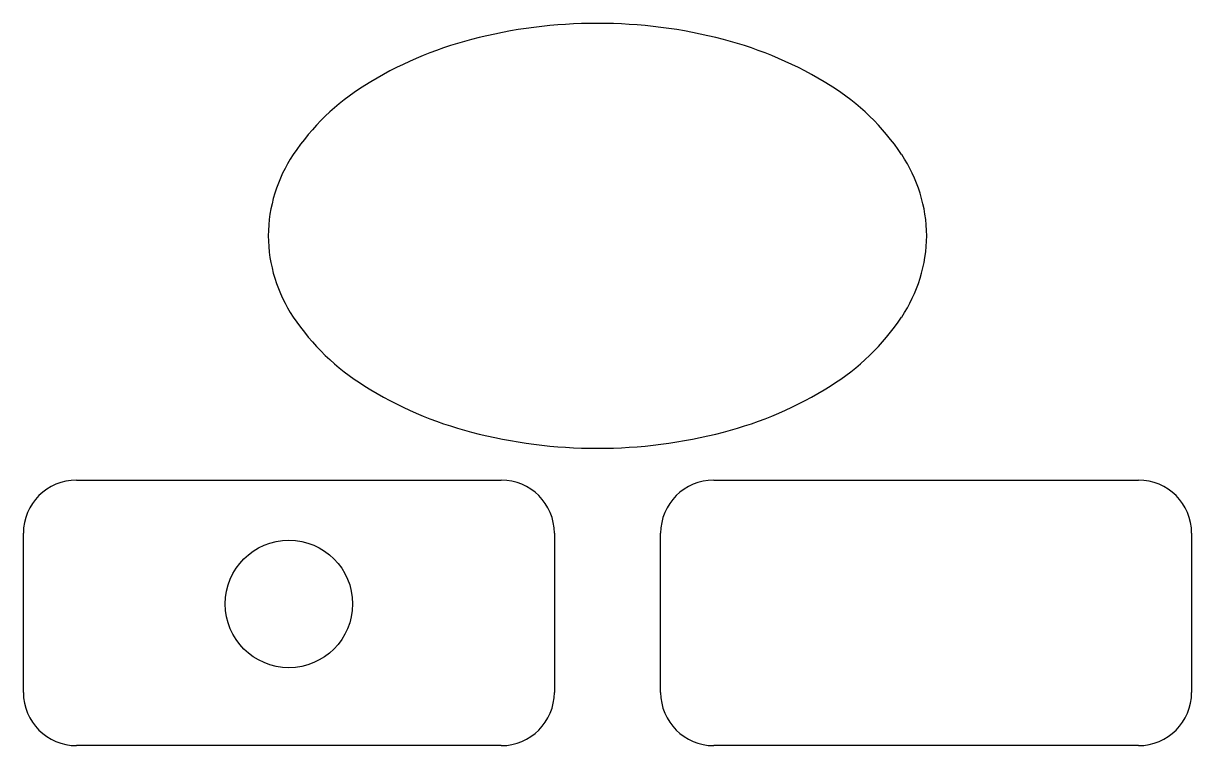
# Model space of a CAD drawing. Extents: x 0 to 220, y 0 to 136.
import ezdxf

# ---------------------------------------------------------------- set-up
doc = ezdxf.new("R2010")
doc.units = 0
doc.layers.add('Sample', color=7, linetype='CONTINUOUS')

msp = doc.modelspace()

# ---------------------------------------------------------------- linework, layer by layer
at = {"layer": 'Sample', "color": 1, "linetype": 'CONTINUOUS'}
for p, q in [((10, 50), (90, 50)), ((130, 50), (210, 50)), ((0, 10), (0, 40)), ((100, 40), (100, 10)), ((120, 10), (120, 40)), ((220, 40), (220, 10)), ((90, 0), (10, 0)), ((210, 0), (130, 0))]:
    msp.add_line(p, q, dxfattribs=at)
msp.add_circle((50, 26.68), 12, dxfattribs=at)
for centre, radius, start, end in [((107.91, 43.6), 92.4, 89.8761, 104.7507), ((108.31, 43.6), 92.4, 75.2494, 90.1239), ((102.1, 64.2), 71, 104.4459, 122.1931), ((114.12, 64.2), 71, 57.8069, 75.5541), ((87.6, 86.68), 44.25, 121.8118, 146.1842), ((128.63, 86.68), 44.25, 33.8176, 58.1906), ((74.3, 95.69), 28.2, 146.3601, 179.365), ((141.92, 95.69), 28.2, 0.632, 33.636), ((74.3, 96.31), 28.2, -179.365, -146.3601), ((141.92, 96.31), 28.2, -33.6358, -0.6322), ((87.6, 105.32), 44.25, -146.1842, -121.8118), ((128.63, 105.32), 44.25, -58.1907, -33.8175), ((102.1, 127.8), 71, -122.1931, -104.4459), ((114.13, 127.8), 71, -75.5542, -57.8068), ((107.91, 148.4), 92.4, -104.7507, -89.8761), ((108.31, 148.4), 92.4, -90.124, -75.2493), ((10, 40), 10, 90, 180), ((90, 40), 10, 0, 90), ((130, 40), 10, 90, 180), ((210, 40), 10, 0, 90), ((10, 10), 10, -180, -90), ((90, 10), 10, -90, 0), ((130, 10), 10, -180, -90), ((210, 10), 10, -90, 0)]:
    msp.add_arc(centre, radius, start, end, dxfattribs=at)

doc.saveas('drawing.dxf')
